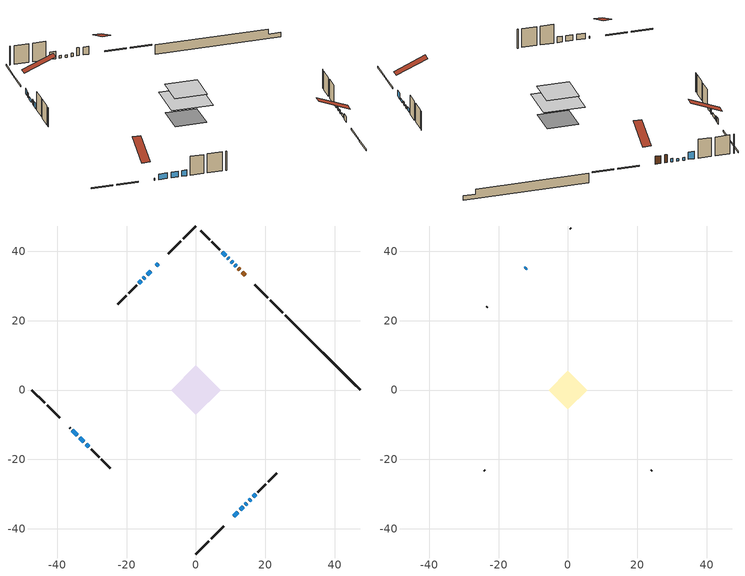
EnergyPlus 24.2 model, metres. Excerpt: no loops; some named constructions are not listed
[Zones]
conditioned space
 floor adiabatic (AdiabaticFloorConstruction): -7.16,0 0,7.16 7.16,0 0,-7.16 z3.58
 floor foundation (Slab1 construction): -5.39,0.05 -0.05,5.39 5.39,-0.05 0.05,-5.39 z-1.35
 wall outside (RimJoist1 construction): 0,-47.27 3.7,-43.57 / -47.27,0 -43.57,-3.7 / 0,47.27 -3.7,43.57 / 25.06,22.21 21.36,25.91 z1.14:1.44
 wall outside (RimJoist2 construction): 4.36,-42.91 8.05,-39.21 / -42.91,-4.36 -39.21,-8.05 / -4.36,42.91 -8.05,39.21 / 20.7,26.56 17,30.26 z1.14:1.44
 wall outside (AdiabaticWallConstruction 1): 14.23,33.03 13.27,33.99 / 12.62,34.65 12.21,35.06 z1.14:3.17
 wall outside (AdiabaticWallConstruction): -36.44,-10.82 -36.31,-10.95 z1.14:1.63; -10.82,36.44 -11.42,35.85 / -35.66,-11.61 -34.18,-13.08 z1.14:2.54; 10.83,-36.44 12.08,-35.18 z1.14:2.59; 11.55,35.71 11.19,36.07 / 14.22,-33.04 14.64,-32.63 z1.14:1.98; 12.74,-34.53 13.57,-33.7 z1.14:1.83; 10.54,36.73 10.16,37.11 z1.14:1.7; -13.02,34.24 -14.09,33.18 z1.14:1.88; -14.74,32.52 -15.15,32.12 z1.14:2.36; -33.53,-13.74 -32.32,-14.94 z1.14:2.56; -15.8,31.47 -16.48,30.78 z1.14:2.49; -31.67,-15.6 -30.88,-16.39 z1.14:2.61; 15.29,-31.97 15.78,-31.49 z1.14:1.9; 16.44,-30.83 17.19,-30.07 z1.14:2.06; 9.5,37.76 9.18,38.09 z1.14:1.8; 8.52,38.74 7.54,39.73 z1.14:3.02
 wall outside (Wall1 construction): 17.85,-29.42 20.14,-27.12 / -30.22,-17.05 -27.92,-19.34 / -17.14,30.12 -19.44,27.83 / 6.88,40.39 4.58,42.68 z1.14:6.02
 wall outside (Wall2 construction): 20.8,-26.47 23.31,-23.95 / -27.27,-20 -24.75,-22.51 / -20.09,27.17 -22.61,24.66 / 3.93,43.34 1.41,45.85 z1.14:6.02
 wall foundation (FoundationWall1 construction): 25.71,21.55,-1.35 25.71,21.55,1.14 45.11,2.16,1.14 45.11,2.16,-0.19 47.27,0,-0.19 47.27,0,-1.35
 window (WindowConstruction 11): -36.44,-10.83 -36.31,-10.95 z1.14:1.62
 window (WindowConstruction 7): -10.83,36.44 -11.42,35.85 z1.14:2.54
 window (WindowConstruction 8): -35.66,-11.61 -34.18,-13.08 z1.14:2.54
 window (WindowConstruction 9): 10.83,-36.44 12.08,-35.18 z1.14:2.59
 window (WindowConstruction 10): 11.55,35.71 11.19,36.07 z1.14:1.98
 window (WindowConstruction 13): 12.74,-34.52 13.57,-33.7 z1.14:1.83
 window (WindowConstruction 14): 10.54,36.73 10.16,37.11 z1.14:1.7
 window (WindowConstruction 15): -13.03,34.24 -14.09,33.18 z1.14:1.88
 window (WindowConstruction 12): 14.22,-33.04 14.64,-32.63 z1.14:1.98
 window (WindowConstruction 16): -14.74,32.52 -15.14,32.12 z1.14:2.36
 window (WindowConstruction): -33.53,-13.74 -32.32,-14.94 z1.14:2.56
 window (WindowConstruction 1): -15.8,31.46 -16.48,30.78 z1.14:2.49
 window (WindowConstruction 2): -31.67,-15.6 -30.88,-16.39 z1.14:2.61
 window (WindowConstruction 3): 15.29,-31.97 15.78,-31.49 z1.14:1.9
 window (WindowConstruction 4): 16.44,-30.83 17.19,-30.08 z1.14:2.05
 window (WindowConstruction 5): 9.5,37.76 9.18,38.09 z1.14:1.8
 window (WindowConstruction 6): 8.52,38.74 7.54,39.73 z1.14:3.02
 door (Door): 14.23,33.04 13.27,33.99 z1.14:3.17
 door (Door 1): 12.61,34.65 12.21,35.06 z1.14:3.17
 ceiling adiabatic (AdiabaticFloorConstruction): 0,-7.16 7.16,0 0,7.16 -7.16,0 z3.58
attic - vented
 floor to conditioned space (Floor1 construction Reversed): -5.6,0 0,5.6 5.6,0 0,-5.6 z6.02
 wall outside (AdiabaticWallConstruction): -12.07,35.19 -12.37,34.9 z1.14:2.36
 wall outside (Wall3 construction): 23.97,-23.3 24.07,-23.2 / -24.1,-23.17 -24,-23.27 / -23.26,24 -23.36,23.9 / 0.76,46.51 0.66,46.61 z1.14:6.02
 window (WindowConstruction 17): -12.08,35.19 -12.37,34.9 z1.14:2.36
 roof outside (Roof1 construction): 10.17,-37.1,6.02 4.79,-31.71,9.19 3.33,-33.17,9.19 8.71,-38.55,6.02; -37.1,-10.17,6.02 -31.71,-4.79,9.19 -33.17,-3.33,9.19 -38.55,-8.71,6.02; -10.17,37.1,6.02 -4.79,31.71,9.19 -3.33,33.17,9.19 -8.71,38.55,6.02; 14.89,32.38,6.02 9.5,26.99,9.19 10.96,25.54,9.19 16.35,30.92,6.02
[Material] Roughness=Rough; Thermal Absorptance=0.9
Name | Thickness {m} | Conductivity {W/m-K} | Density {kg/m3} | Specific Heat {J/kg-K} | Solar Absorptance | Visible Absorptance
ceiling loosefill ins | 0.0846667 | 0.0480833 | 16.02 | 1046.75 | 0.7 | 0.7
ceiling stud and cavity | 0.1397 | 0.309908 | 65.682 | 1177.47 | 0.7 | 0.7
gypsum board | 0.0127 | 0.160291 | 801 | 837.4 | 0.6 | 0.6
[Construction]
Floor1 construction: ceiling loosefill ins, ceiling stud and cavity, gypsum board
[EnergyManagementSystem:OutputVariable] Type of Data in Variable=Summed; Update Frequency=ZoneTimestep
Name | EMS Variable | EMS Program or Subroutine | Units
loads_clg_infil_annual_outvar; Energy Management System Output Variable 38 | loads_clg_infil | component_loads_program | J
loads_clg_natvent_annual_outvar; Energy Management System Output Variable 39 | loads_clg_natvent | component_loads_program | J
loads_clg_mechvent_annual_outvar; Energy Management System Output Variable 40 | loads_clg_mechvent | component_loads_program | J
loads_clg_whf_annual_outvar; Energy Management System Output Variable 41 | loads_clg_whf | component_loads_program | J
loads_clg_ducts_annual_outvar; Energy Management System Output Variable 42 | loads_clg_ducts | component_loads_program | J
loads_clg_intgains_annual_outvar; Energy Management System Output Variable 43 | loads_clg_intgains | component_loads_program | J
loads_clg_lighting_annual_outvar; Energy Management System Output Variable 44 | loads_clg_lighting | component_loads_program | J
loads_htg_tot_annual_outvar; Energy Management System Output Variable 1; Energy Management System Output Variable 45 | loads_htg_tot | total_loads_program | J
loads_clg_tot_annual_outvar; Energy Management System Output Variable 2; Energy Management System Output Variable 46 | loads_clg_tot | total_loads_program | J
Energy Management System Output Variable 3 | htg_unmet_hours | unmet_hours_program | hr
Energy Management System Output Variable 4 | clg_unmet_hours | unmet_hours_program | hr
Energy Management System Output Variable 5 | loads_htg_roofs | component_loads_program | J
Energy Management System Output Variable 6 | loads_htg_ceilings | component_loads_program | J
Energy Management System Output Variable 7 | loads_htg_walls | component_loads_program | J
Energy Management System Output Variable 8 | loads_htg_rim_joists | component_loads_program | J
Energy Management System Output Variable 9 | loads_htg_foundation_walls | component_loads_program | J
Energy Management System Output Variable 10 | loads_htg_doors | component_loads_program | J
Energy Management System Output Variable 11 | loads_htg_windows_conduction | component_loads_program | J
Energy Management System Output Variable 12 | loads_htg_windows_solar | component_loads_program | J
Energy Management System Output Variable 13 | loads_htg_skylights_conduction | component_loads_program | J
Energy Management System Output Variable 14 | loads_htg_skylights_solar | component_loads_program | J
Energy Management System Output Variable 15 | loads_htg_floors | component_loads_program | J
Energy Management System Output Variable 16 | loads_htg_slabs | component_loads_program | J
Energy Management System Output Variable 17 | loads_htg_internal_mass | component_loads_program | J
Energy Management System Output Variable 18 | loads_htg_infil | component_loads_program | J
Energy Management System Output Variable 19 | loads_htg_natvent | component_loads_program | J
Energy Management System Output Variable 20 | loads_htg_mechvent | component_loads_program | J
Energy Management System Output Variable 21 | loads_htg_whf | component_loads_program | J
Energy Management System Output Variable 22 | loads_htg_ducts | component_loads_program | J
Energy Management System Output Variable 23 | loads_htg_intgains | component_loads_program | J
Energy Management System Output Variable 24 | loads_htg_lighting | component_loads_program | J
Energy Management System Output Variable 25 | loads_clg_roofs | component_loads_program | J
Energy Management System Output Variable 26 | loads_clg_ceilings | component_loads_program | J
Energy Management System Output Variable 27 | loads_clg_walls | component_loads_program | J
Energy Management System Output Variable 28 | loads_clg_rim_joists | component_loads_program | J
Energy Management System Output Variable 29 | loads_clg_foundation_walls | component_loads_program | J
Energy Management System Output Variable 30 | loads_clg_doors | component_loads_program | J
Energy Management System Output Variable 31 | loads_clg_windows_conduction | component_loads_program | J
Energy Management System Output Variable 32 | loads_clg_windows_solar | component_loads_program | J
Energy Management System Output Variable 33 | loads_clg_skylights_conduction | component_loads_program | J
Energy Management System Output Variable 34 | loads_clg_skylights_solar | component_loads_program | J
Energy Management System Output Variable 35 | loads_clg_floors | component_loads_program | J
Energy Management System Output Variable 36 | loads_clg_slabs | component_loads_program | J
Energy Management System Output Variable 37 | loads_clg_internal_mass | component_loads_program | J
[Schedule:Day:Interval]
interior lighting schedule day: No, 01:00, 0.108182, 04:00, 0.0901515, 05:00, 0.0991667, 06:00, 0.162273, 07:00, 0.270455, 08:00, 0.342576, 10:00, 0.369621, 11:00, 0.351591, 12:00, 0.333561, 13:00, 0.324545, 14:00, 0.31553, 15:00, 0.333561, 16:00, 0.369621, 17:00, 0.450758, 18:00, 0.585985, 19:00, 0.775303, 20:00, 0.955606, 21:00, 0.991667, 22:00, 0.712197, 23:00, 0.360606, 24:00, 0.162273
interior lighting schedule day 1: No, 01:00, 0.100909, 04:00, 0.0840909, 05:00, 0.0925, 06:00, 0.151364, 07:00, 0.252273, 08:00, 0.319545, 10:00, 0.344773, 11:00, 0.327955, 12:00, 0.311136, 13:00, 0.302727, 14:00, 0.294318, 15:00, 0.311136, 16:00, 0.344773, 17:00, 0.420455, 18:00, 0.546591, 19:00, 0.723182, 20:00, 0.891364, 21:00, 0.925, 22:00, 0.664318, 23:00, 0.336364, 24:00, 0.151364
interior lighting schedule day 2: No, 01:00, 0.0927273, 04:00, 0.0772727, 05:00, 0.085, 06:00, 0.139091, 07:00, 0.231818, 08:00, 0.293636, 10:00, 0.316818, 11:00, 0.301364, 12:00, 0.285909, 13:00, 0.278182, 14:00, 0.270455, 15:00, 0.285909, 16:00, 0.316818, 17:00, 0.386364, 18:00, 0.502273, 19:00, 0.664545, 20:00, 0.819091, 21:00, 0.85, 22:00, 0.610455, 23:00, 0.309091, 24:00, 0.139091
interior lighting schedule day 3: No, 01:00, 0.0845455, 04:00, 0.0704545, 05:00, 0.0775, 06:00, 0.126818, 07:00, 0.211364, 08:00, 0.267727, 10:00, 0.288864, 11:00, 0.274773, 12:00, 0.260682, 13:00, 0.253636, 14:00, 0.246591, 15:00, 0.260682, 16:00, 0.288864, 17:00, 0.352273, 18:00, 0.457955, 19:00, 0.605909, 20:00, 0.746818, 21:00, 0.775, 22:00, 0.556591, 23:00, 0.281818, 24:00, 0.126818
interior lighting schedule day 4: No, 01:00, 0.0763636, 04:00, 0.0636364, 05:00, 0.07, 06:00, 0.114545, 07:00, 0.190909, 08:00, 0.241818, 10:00, 0.260909, 11:00, 0.248182, 12:00, 0.235455, 13:00, 0.229091, 14:00, 0.222727, 15:00, 0.235455, 16:00, 0.260909, 17:00, 0.318182, 18:00, 0.413636, 19:00, 0.547273, 20:00, 0.674545, 21:00, 0.7, 22:00, 0.502727, 23:00, 0.254545, 24:00, 0.114545
interior lighting schedule day 5: No, 01:00, 0.0727273, 04:00, 0.0606061, 05:00, 0.0666667, 06:00, 0.109091, 07:00, 0.181818, 08:00, 0.230303, 10:00, 0.248485, 11:00, 0.236364, 12:00, 0.224242, 13:00, 0.218182, 14:00, 0.212121, 15:00, 0.224242, 16:00, 0.248485, 17:00, 0.30303, 18:00, 0.393939, 19:00, 0.521212, 20:00, 0.642424, 21:00, 0.666667, 22:00, 0.478788, 23:00, 0.242424, 24:00, 0.109091
interior lighting schedule day 6: No, 01:00, 0.0745455, 04:00, 0.0621212, 05:00, 0.0683333, 06:00, 0.111818, 07:00, 0.186364, 08:00, 0.236061, 10:00, 0.254697, 11:00, 0.242273, 12:00, 0.229848, 13:00, 0.223636, 14:00, 0.217424, 15:00, 0.229848, 16:00, 0.254697, 17:00, 0.310606, 18:00, 0.403788, 19:00, 0.534242, 20:00, 0.658485, 21:00, 0.683333, 22:00, 0.490758, 23:00, 0.248485, 24:00, 0.111818
interior lighting schedule day 7: No, 01:00, 0.08, 04:00, 0.0666667, 05:00, 0.0733333, 06:00, 0.12, 07:00, 0.2, 08:00, 0.253333, 10:00, 0.273333, 11:00, 0.26, 12:00, 0.246667, 13:00, 0.24, 14:00, 0.233333, 15:00, 0.246667, 16:00, 0.273333, 17:00, 0.333333, 18:00, 0.433333, 19:00, 0.573333, 20:00, 0.706667, 21:00, 0.733333, 22:00, 0.526667, 23:00, 0.266667, 24:00, 0.12
interior lighting schedule day 8: No, 01:00, 0.0890909, 04:00, 0.0742424, 05:00, 0.0816667, 06:00, 0.133636, 07:00, 0.222727, 08:00, 0.282121, 10:00, 0.304394, 11:00, 0.289545, 12:00, 0.274697, 13:00, 0.267273, 14:00, 0.259848, 15:00, 0.274697, 16:00, 0.304394, 17:00, 0.371212, 18:00, 0.482576, 19:00, 0.638485, 20:00, 0.78697, 21:00, 0.816667, 22:00, 0.586515, 23:00, 0.29697, 24:00, 0.133636
interior lighting schedule day 9: No, 01:00, 0.0972727, 04:00, 0.0810606, 05:00, 0.0891667, 06:00, 0.145909, 07:00, 0.243182, 08:00, 0.30803, 10:00, 0.332348, 11:00, 0.316136, 12:00, 0.299924, 13:00, 0.291818, 14:00, 0.283712, 15:00, 0.299924, 16:00, 0.332348, 17:00, 0.405303, 18:00, 0.526894, 19:00, 0.697121, 20:00, 0.859242, 21:00, 0.891667, 22:00, 0.640379, 23:00, 0.324242, 24:00, 0.145909
interior lighting schedule day 10: No, 01:00, 0.105455, 04:00, 0.0878788, 05:00, 0.0966667, 06:00, 0.158182, 07:00, 0.263636, 08:00, 0.333939, 10:00, 0.360303, 11:00, 0.342727, 12:00, 0.325152, 13:00, 0.316364, 14:00, 0.307576, 15:00, 0.325152, 16:00, 0.360303, 17:00, 0.439394, 18:00, 0.571212, 19:00, 0.755758, 20:00, 0.931515, 21:00, 0.966667, 22:00, 0.694242, 23:00, 0.351515, 24:00, 0.158182
interior lighting schedule day 11: No, 01:00, 0.109091, 04:00, 0.0909091, 05:00, 0.1, 06:00, 0.163636, 07:00, 0.272727, 08:00, 0.345455, 10:00, 0.372727, 11:00, 0.354545, 12:00, 0.336364, 13:00, 0.327273, 14:00, 0.318182, 15:00, 0.336364, 16:00, 0.372727, 17:00, 0.454545, 18:00, 0.590909, 19:00, 0.781818, 20:00, 0.963636, 21:00, 1, 22:00, 0.718182, 23:00, 0.363636, 24:00, 0.163636
interior lighting schedule default day; occupants schedule default day; clothes dryer schedule default day; cooking range schedule default day; mech vent bath fan 0 schedule default day; mech vent range fan 0 schedule default day; misc plug loads schedule default day; general water use schedule default day; heating setpoint default day; cooling setpoint default day; clothes dryer exhaust 0 schedule default day; cooling season schedule day; cooling season schedule day 2; cooling season schedule default day; exterior lighting schedule default day; natural vent schedule default day: No, 24:00, 0
occupants schedule day: No, 05:00, 0.426829, 06:00, 0.719512, 07:00, 1, 08:00, 0.670732, 09:00, 0.329268, 14:00, 0.170732, 15:00, 0.231707, 16:00, 0.329268, 17:00, 0.5, 18:00, 0.670732, 19:00, 0.829268, 21:00, 1, 22:00, 0.853659, 23:00, 0.646341, 24:00, 0.426829
clothes dryer schedule day; clothes dryer exhaust 0 schedule day: No, 01:00, 0.123457, 02:00, 0.0740741, 03:00, 0.0493827, 04:00, 0.0246914, 05:00, 0.0493827, 06:00, 0.0740741, 07:00, 0.197531, 08:00, 0.395062, 09:00, 0.592593, 10:00, 0.839506, 11:00, 0.962963, 12:00, 1, 13:00, 0.91358, 14:00, 0.82716, 15:00, 0.716049, 16:00, 0.753086, 17:00, 0.679012, 18:00, 0.666667, 20:00, 0.62963, 21:00, 0.641975, 22:00, 0.666667, 23:00, 0.54321, 24:00, 0.296296
cooking range schedule day: No, 05:00, 0.0597015, 06:00, 0.11194, 07:00, 0.171642, 08:00, 0.291045, 11:00, 0.343284, 12:00, 0.402985, 13:00, 0.462687, 14:00, 0.343284, 15:00, 0.291045, 16:00, 0.402985, 17:00, 0.567164, 18:00, 1, 19:00, 0.850746, 20:00, 0.432836, 21:00, 0.291045, 22:00, 0.231343, 23:00, 0.171642, 24:00, 0.11194
mech vent bath fan 0 schedule day: No, 07:00, 0, 08:00, 1, 09:00, 0.2, 24:00, 0
mech vent range fan 0 schedule day: No, 18:00, 0, 19:00, 1, 20:00, 0.2, 24:00, 0
misc plug loads schedule day: No, 06:00, 0.705882, 07:00, 0.745098, 08:00, 0.803922, 15:00, 0.823529, 16:00, 0.862745, 17:00, 0.921569, 18:00, 0.980392, 19:00, 1, 20:00, 0.980392, 21:00, 0.941176, 22:00, 0.862745, 23:00, 0.784314, 24:00, 0.72549
general water use schedule day: No, 01:00, 0.315068, 03:00, 0.287671, 04:00, 0.342466, 05:00, 0.369863, 06:00, 0.520548, 07:00, 0.60274, 08:00, 0.534247, 10:00, 0.506849, 11:00, 0.465753, 14:00, 0.479452, 15:00, 0.534247, 16:00, 0.589041, 17:00, 0.69863, 18:00, 0.876712, 19:00, 0.890411, 20:00, 0.986301, 21:00, 1, 22:00, 0.863014, 23:00, 0.616438, 24:00, 0.465753
heating setpoint day: No, 07:00, 18, 23:00, 21, 24:00, 18
cooling setpoint day: No, 24:00, 25
cooling season schedule day 1: No, 24:00, 1
exterior lighting schedule day: No, 01:00, 0.566667, 03:00, 0.524167, 05:00, 0.495833, 06:00, 0.5525, 07:00, 0.623333, 08:00, 0.580833, 09:00, 0.439167, 10:00, 0.354167, 12:00, 0.34, 13:00, 0.354167, 14:00, 0.396667, 15:00, 0.425, 16:00, 0.495833, 17:00, 0.623333, 18:00, 0.793333, 19:00, 0.906667, 20:00, 0.963333, 21:00, 0.991667, 22:00, 0.920833, 23:00, 0.793333, 24:00, 0.665833
exterior lighting schedule day 1: No, 01:00, 0.528571, 03:00, 0.488929, 05:00, 0.4625, 06:00, 0.515357, 07:00, 0.581429, 08:00, 0.541786, 09:00, 0.409643, 10:00, 0.330357, 12:00, 0.317143, 13:00, 0.330357, 14:00, 0.37, 15:00, 0.396429, 16:00, 0.4625, 17:00, 0.581429, 18:00, 0.74, 19:00, 0.845714, 20:00, 0.898571, 21:00, 0.925, 22:00, 0.858929, 23:00, 0.74, 24:00, 0.621071
exterior lighting schedule day 10: No, 01:00, 0.552381, 03:00, 0.510952, 05:00, 0.483333, 06:00, 0.538571, 07:00, 0.607619, 08:00, 0.56619, 09:00, 0.428095, 10:00, 0.345238, 12:00, 0.331429, 13:00, 0.345238, 14:00, 0.386667, 15:00, 0.414286, 16:00, 0.483333, 17:00, 0.607619, 18:00, 0.773333, 19:00, 0.88381, 20:00, 0.939048, 21:00, 0.966667, 22:00, 0.897619, 23:00, 0.773333, 24:00, 0.649048
exterior lighting schedule day 11: No, 01:00, 0.571429, 03:00, 0.528571, 05:00, 0.5, 06:00, 0.557143, 07:00, 0.628571, 08:00, 0.585714, 09:00, 0.442857, 10:00, 0.357143, 12:00, 0.342857, 13:00, 0.357143, 14:00, 0.4, 15:00, 0.428571, 16:00, 0.5, 17:00, 0.628571, 18:00, 0.8, 19:00, 0.914286, 20:00, 0.971429, 21:00, 1, 22:00, 0.928571, 23:00, 0.8, 24:00, 0.671429
exterior lighting schedule day 2: No, 01:00, 0.485714, 03:00, 0.449286, 05:00, 0.425, 06:00, 0.473571, 07:00, 0.534286, 08:00, 0.497857, 09:00, 0.376429, 10:00, 0.303571, 12:00, 0.291429, 13:00, 0.303571, 14:00, 0.34, 15:00, 0.364286, 16:00, 0.425, 17:00, 0.534286, 18:00, 0.68, 19:00, 0.777143, 20:00, 0.825714, 21:00, 0.85, 22:00, 0.789286, 23:00, 0.68, 24:00, 0.570714
exterior lighting schedule day 3: No, 01:00, 0.442857, 03:00, 0.409643, 05:00, 0.3875, 06:00, 0.431786, 07:00, 0.487143, 08:00, 0.453929, 09:00, 0.343214, 10:00, 0.276786, 12:00, 0.265714, 13:00, 0.276786, 14:00, 0.31, 15:00, 0.332143, 16:00, 0.3875, 17:00, 0.487143, 18:00, 0.62, 19:00, 0.708571, 20:00, 0.752857, 21:00, 0.775, 22:00, 0.719643, 23:00, 0.62, 24:00, 0.520357
exterior lighting schedule day 4: No, 01:00, 0.4, 03:00, 0.37, 05:00, 0.35, 06:00, 0.39, 07:00, 0.44, 08:00, 0.41, 09:00, 0.31, 10:00, 0.25, 12:00, 0.24, 13:00, 0.25, 14:00, 0.28, 15:00, 0.3, 16:00, 0.35, 17:00, 0.44, 18:00, 0.56, 19:00, 0.64, 20:00, 0.68, 21:00, 0.7, 22:00, 0.65, 23:00, 0.56, 24:00, 0.47
exterior lighting schedule day 5: No, 01:00, 0.380952, 03:00, 0.352381, 05:00, 0.333333, 06:00, 0.371429, 07:00, 0.419048, 08:00, 0.390476, 09:00, 0.295238, 10:00, 0.238095, 12:00, 0.228571, 13:00, 0.238095, 14:00, 0.266667, 15:00, 0.285714, 16:00, 0.333333, 17:00, 0.419048, 18:00, 0.533333, 19:00, 0.609524, 20:00, 0.647619, 21:00, 0.666667, 22:00, 0.619048, 23:00, 0.533333, 24:00, 0.447619
exterior lighting schedule day 6: No, 01:00, 0.390476, 03:00, 0.36119, 05:00, 0.341667, 06:00, 0.380714, 07:00, 0.429524, 08:00, 0.400238, 09:00, 0.302619, 10:00, 0.244048, 12:00, 0.234286, 13:00, 0.244048, 14:00, 0.273333, 15:00, 0.292857, 16:00, 0.341667, 17:00, 0.429524, 18:00, 0.546667, 19:00, 0.624762, 20:00, 0.66381, 21:00, 0.683333, 22:00, 0.634524, 23:00, 0.546667, 24:00, 0.45881
exterior lighting schedule day 7: No, 01:00, 0.419048, 03:00, 0.387619, 05:00, 0.366667, 06:00, 0.408571, 07:00, 0.460952, 08:00, 0.429524, 09:00, 0.324762, 10:00, 0.261905, 12:00, 0.251429, 13:00, 0.261905, 14:00, 0.293333, 15:00, 0.314286, 16:00, 0.366667, 17:00, 0.460952, 18:00, 0.586667, 19:00, 0.670476, 20:00, 0.712381, 21:00, 0.733333, 22:00, 0.680952, 23:00, 0.586667, 24:00, 0.492381
exterior lighting schedule day 8: No, 01:00, 0.466667, 03:00, 0.431667, 05:00, 0.408333, 06:00, 0.455, 07:00, 0.513333, 08:00, 0.478333, 09:00, 0.361667, 10:00, 0.291667, 12:00, 0.28, 13:00, 0.291667, 14:00, 0.326667, 15:00, 0.35, 16:00, 0.408333, 17:00, 0.513333, 18:00, 0.653333, 19:00, 0.746667, 20:00, 0.793333, 21:00, 0.816667, 22:00, 0.758333, 23:00, 0.653333, 24:00, 0.548333
exterior lighting schedule day 9: No, 01:00, 0.509524, 03:00, 0.47131, 05:00, 0.445833, 06:00, 0.496786, 07:00, 0.560476, 08:00, 0.522262, 09:00, 0.394881, 10:00, 0.318452, 12:00, 0.305714, 13:00, 0.318452, 14:00, 0.356667, 15:00, 0.382143, 16:00, 0.445833, 17:00, 0.560476, 18:00, 0.713333, 19:00, 0.815238, 20:00, 0.86619, 21:00, 0.891667, 22:00, 0.827976, 23:00, 0.713333, 24:00, 0.59869
[Schedule:Week:Daily]
heating setpoint Week Rule - Jan1-Dec31: heating setpoint day, heating setpoint day, heating setpoint day, heating setpoint day, heating setpoint day, heating setpoint day, heating setpoint day, heating setpoint default day, heating setpoint default day, heating setpoint default day, heating setpoint default day, heating setpoint default day
cooling setpoint Week Rule - Jan1-Dec31: cooling setpoint day, cooling setpoint day, cooling setpoint day, cooling setpoint day, cooling setpoint day, cooling setpoint day, cooling setpoint day, cooling setpoint default day, cooling setpoint default day, cooling setpoint default day, cooling setpoint default day, cooling setpoint default day
clothes dryer exhaust 0 schedule Week Rule - Jan1-Dec31: clothes dryer exhaust 0 schedule day, clothes dryer exhaust 0 schedule day, clothes dryer exhaust 0 schedule day, clothes dryer exhaust 0 schedule day, clothes dryer exhaust 0 schedule day, clothes dryer exhaust 0 schedule day, clothes dryer exhaust 0 schedule day, clothes dryer exhaust 0 schedule default day, clothes dryer exhaust 0 schedule default day, clothes dryer exhaust 0 schedule default day, clothes dryer exhaust 0 schedule default day, clothes dryer exhaust 0 schedule default day
cooling season schedule Week Rule - Jan1-May26: cooling season schedule day, cooling season schedule day, cooling season schedule day, cooling season schedule day, cooling season schedule day, cooling season schedule day, cooling season schedule day, cooling season schedule default day, cooling season schedule default day, cooling season schedule default day, cooling season schedule default day, cooling season schedule default day
cooling season schedule Week Rule - May27-Jun2: cooling season schedule day, cooling season schedule day, cooling season schedule day, cooling season schedule day, cooling season schedule day, cooling season schedule day 1, cooling season schedule day 1, cooling season schedule default day, cooling season schedule default day, cooling season schedule default day, cooling season schedule default day, cooling season schedule default day
cooling season schedule Week Rule - Jun3-Aug25: cooling season schedule day 1, cooling season schedule day 1, cooling season schedule day 1, cooling season schedule day 1, cooling season schedule day 1, cooling season schedule day 1, cooling season schedule day 1, cooling season schedule default day, cooling season schedule default day, cooling season schedule default day, cooling season schedule default day, cooling season schedule default day
cooling season schedule Week Rule - Aug26-Sep1: cooling season schedule day 1, cooling season schedule day 1, cooling season schedule day 1, cooling season schedule day 1, cooling season schedule day 1, cooling season schedule day 1, cooling season schedule day 2, cooling season schedule default day, cooling season schedule default day, cooling season schedule default day, cooling season schedule default day, cooling season schedule default day
cooling season schedule Week Rule - Sep2-Dec31: cooling season schedule day 2, cooling season schedule day 2, cooling season schedule day 2, cooling season schedule day 2, cooling season schedule day 2, cooling season schedule day 2, cooling season schedule day 2, cooling season schedule default day, cooling season schedule default day, cooling season schedule default day, cooling season schedule default day, cooling season schedule default day
exterior lighting schedule Week Rule - Jul1-Jul28: exterior lighting schedule day 6, exterior lighting schedule day 6, exterior lighting schedule day 6, exterior lighting schedule day 6, exterior lighting schedule day 6, exterior lighting schedule day 6, exterior lighting schedule day 6, exterior lighting schedule default day, exterior lighting schedule default day, exterior lighting schedule default day, exterior lighting schedule default day, exterior lighting schedule default day
exterior lighting schedule Week Rule - Jul29-Aug4: exterior lighting schedule day 6, exterior lighting schedule day 6, exterior lighting schedule day 6, exterior lighting schedule day 7, exterior lighting schedule day 7, exterior lighting schedule day 7, exterior lighting schedule day 7, exterior lighting schedule default day, exterior lighting schedule default day, exterior lighting schedule default day, exterior lighting schedule default day, exterior lighting schedule default day
exterior lighting schedule Week Rule - Aug5-Aug25: exterior lighting schedule day 7, exterior lighting schedule day 7, exterior lighting schedule day 7, exterior lighting schedule day 7, exterior lighting schedule day 7, exterior lighting schedule day 7, exterior lighting schedule day 7, exterior lighting schedule default day, exterior lighting schedule default day, exterior lighting schedule default day, exterior lighting schedule default day, exterior lighting schedule default day
exterior lighting schedule Week Rule - Aug26-Sep1: exterior lighting schedule day 7, exterior lighting schedule day 7, exterior lighting schedule day 7, exterior lighting schedule day 7, exterior lighting schedule day 7, exterior lighting schedule day 7, exterior lighting schedule day 8, exterior lighting schedule default day, exterior lighting schedule default day, exterior lighting schedule default day, exterior lighting schedule default day, exterior lighting schedule default day
exterior lighting schedule Week Rule - Sep2-Sep29: exterior lighting schedule day 8, exterior lighting schedule day 8, exterior lighting schedule day 8, exterior lighting schedule day 8, exterior lighting schedule day 8, exterior lighting schedule day 8, exterior lighting schedule day 8, exterior lighting schedule default day, exterior lighting schedule default day, exterior lighting schedule default day, exterior lighting schedule default day, exterior lighting schedule default day
exterior lighting schedule Week Rule - Sep30-Oct6: exterior lighting schedule day 8, exterior lighting schedule day 9, exterior lighting schedule day 9, exterior lighting schedule day 9, exterior lighting schedule day 9, exterior lighting schedule day 9, exterior lighting schedule day 9, exterior lighting schedule default day, exterior lighting schedule default day, exterior lighting schedule default day, exterior lighting schedule default day, exterior lighting schedule default day
exterior lighting schedule Week Rule - Oct7-Oct27: exterior lighting schedule day 9, exterior lighting schedule day 9, exterior lighting schedule day 9, exterior lighting schedule day 9, exterior lighting schedule day 9, exterior lighting schedule day 9, exterior lighting schedule day 9, exterior lighting schedule default day, exterior lighting schedule default day, exterior lighting schedule default day, exterior lighting schedule default day, exterior lighting schedule default day
exterior lighting schedule Week Rule - Oct28-Nov3: exterior lighting schedule day 9, exterior lighting schedule day 9, exterior lighting schedule day 9, exterior lighting schedule day 9, exterior lighting schedule day 10, exterior lighting schedule day 10, exterior lighting schedule day 10, exterior lighting schedule default day, exterior lighting schedule default day, exterior lighting schedule default day, exterior lighting schedule default day, exterior lighting schedule default day
exterior lighting schedule Week Rule - Nov4-Nov24: exterior lighting schedule day 10, exterior lighting schedule day 10, exterior lighting schedule day 10, exterior lighting schedule day 10, exterior lighting schedule day 10, exterior lighting schedule day 10, exterior lighting schedule day 10, exterior lighting schedule default day, exterior lighting schedule default day, exterior lighting schedule default day, exterior lighting schedule default day, exterior lighting schedule default day
exterior lighting schedule Week Rule - Nov25-Dec1: exterior lighting schedule day 10, exterior lighting schedule day 10, exterior lighting schedule day 10, exterior lighting schedule day 10, exterior lighting schedule day 10, exterior lighting schedule day 10, exterior lighting schedule day 11, exterior lighting schedule default day, exterior lighting schedule default day, exterior lighting schedule default day, exterior lighting schedule default day, exterior lighting schedule default day
exterior lighting schedule Week Rule - Dec2-Dec31: exterior lighting schedule day 11, exterior lighting schedule day 11, exterior lighting schedule day 11, exterior lighting schedule day 11, exterior lighting schedule day 11, exterior lighting schedule day 11, exterior lighting schedule day 11, exterior lighting schedule default day, exterior lighting schedule default day, exterior lighting schedule default day, exterior lighting schedule default day, exterior lighting schedule default day
natural vent schedule Week Rule - Jan1-Dec31: natural vent schedule default day, natural vent schedule default day, natural vent schedule default day, natural vent schedule default day, natural vent schedule default day, natural vent schedule default day, natural vent schedule default day, natural vent schedule default day, natural vent schedule default day, natural vent schedule default day, natural vent schedule default day, natural vent schedule default day
[Schedule:Year]
heating setpoint: heating setpoint Week Rule - Jan1-Dec31, 1, 1, 12, 31
cooling setpoint: cooling setpoint Week Rule - Jan1-Dec31, 1, 1, 12, 31
clothes dryer exhaust 0 schedule: clothes dryer exhaust 0 schedule Week Rule - Jan1-Dec31, 1, 1, 12, 31
cooling season schedule: cooling season schedule Week Rule - Jan1-May26, 1, 1, 5, 26, cooling season schedule Week Rule - May27-Jun2, 5, 27, 6, 2, cooling season schedule Week Rule - Jun3-Aug25, 6, 3, 8, 25, cooling season schedule Week Rule - Aug26-Sep1, 8, 26, 9, 1, cooling season schedule Week Rule - Sep2-Dec31, 9, 2, 12, 31
natural vent schedule: natural vent schedule Week Rule - Jan1-Dec31, 1, 1, 12, 31
